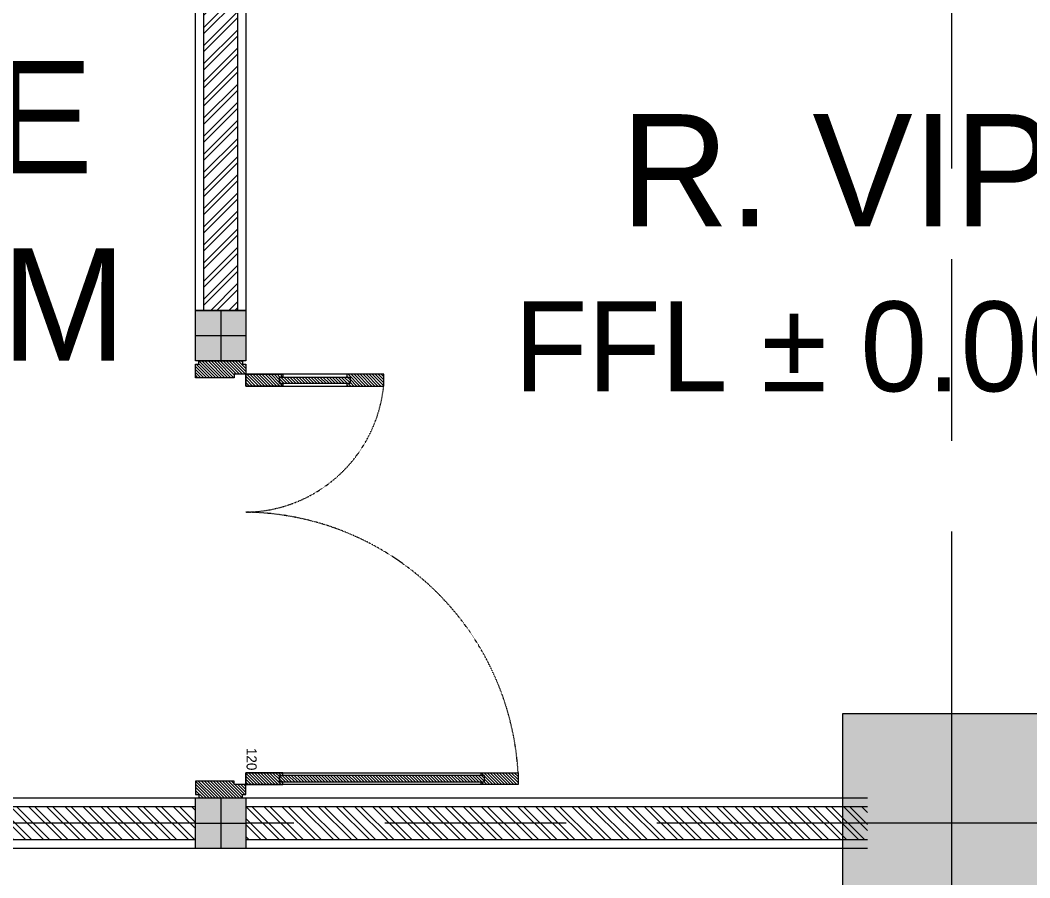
# Model space of a CAD drawing. Header units: millimetres. Extents: x -280308 to 6402717, y -14 to 2073074.
# Drawn here: x -1157 to 1847, y 737211 to 739762 of the extents above; entities that cross this region are included whole.
import ezdxf
from ezdxf.enums import TextEntityAlignment as Align

# ---------------------------------------------------------------- set-up
doc = ezdxf.new("R2010")
doc.units = ezdxf.units.MM
doc.linetypes.add('ACAD_ISO03W100', pattern=[30, 12, -18])
doc.linetypes.add('ACAD_ISO08W100', pattern=[36, 24, -3, 6, -3])
doc.layers.get('0').update_dxf_attribs({"lineweight": 0})
for name, color, linetype, lineweight in [('_Door & Window', 1, 'Continuous', 0), ('A-ALINE-1', 91, 'Continuous', 20), ('A-ALINE-3', 111, 'Continuous', 15), ('A-ALINE-6', 117, 'Continuous', 9), ('A-ANNOTATION', 144, 'Continuous', 0), ('A-Furn', 250, 'Continuous', 0), ('ARSIR', 251, 'Continuous', 0), ('Struktur', 80, 'Continuous', 20)]:
    doc.layers.add(name, color=color, linetype=linetype, lineweight=lineweight)
doc.layers.add('A-FILL-1', color=7, linetype='Continuous', lineweight=0, true_color=0x454545)
doc.layers.add('A-TEXT', color=254, linetype='Continuous')
doc.styles.add('Annotative', font='arial.ttf', dxfattribs={"height": 1.25})
doc.styles.add('CENTURY', font='GOTHIC.TTF')
doc.styles.get("Standard").update_dxf_attribs({"font": 'arial.ttf'})

# ---------------------------------------------------------------- blocks, each defined once
blk = doc.blocks.new('*U552')
at = {"layer": 'A-ANNOTATION', "linetype": 'ACAD_ISO08W100', "ltscale": 0.25}
blk.add_lwpolyline([(0, -5), (0, -90.5606)], dxfattribs=at)
at = {"layer": 'A-TEXT'}
blk.add_attdef('N', text='', height=0.9, dxfattribs=at).set_placement((0, 2.75), align=Align.MIDDLE_CENTER)
blk = doc.blocks.new('*U539')
at = {"layer": 'A-ANNOTATION', "linetype": 'ACAD_ISO08W100', "ltscale": 0.25}
blk.add_lwpolyline([(0, -7.6411), (0, -228.3482)], dxfattribs=at)
at = {"layer": 'A-TEXT'}
blk.add_attdef('N', text='', height=0.9, dxfattribs=at).set_placement((0, 2.75), align=Align.MIDDLE_CENTER)
blk = doc.blocks.new('A$Cf37525da')
at = {"color": 124, "xscale": -360.0000000000001, "yscale": 360.0000000000001, "zscale": 360.0000000000001}
for name, p, rotation in [('*U552', (-44750, -25932.8), 180), ('*U539', (4643.8, -19600), 270)]:
    blk.add_blockref(name, p, dxfattribs=dict(at, rotation=rotation))
blk = doc.blocks.new('A$Ccf87384a')
blk.add_wipeout([(-75, 75), (75, 75), (75, -75), (-75, -75)])
blk.add_wipeout([(-75, -75), (-75, 75), (75, 75), (75, -75)])
at = {"layer": 'A-FILL-1', "ltscale": 0.25}
h = blk.add_hatch(color=256, dxfattribs=at)
h.dxf.hatch_style = 1
h.paths.add_polyline_path([(-75, -75), (-75, 75), (75, 75), (75, -75)])
at = {"layer": 'A-ALINE-1'}
blk.add_lwpolyline([(-75, -75), (-75, 75), (75, 75), (75, -75)], close=True, dxfattribs=at)
at = {"layer": 'A-FILL-1', "ltscale": 0.25}
for p, q in [((0, 75), (0, -75)), ((-75, 0), (75, 0))]:
    blk.add_line(p, q, dxfattribs=at)
blk = doc.blocks.new('A$C6ab96ad6')
at = {"layer": 'A-Furn'}
h = blk.add_hatch(dxfattribs=at)
h.set_pattern_fill('ANSI31', color=256, scale=2, angle=540, style=0)
h.set_pattern_definition([(225, (-3598.3206, 30706.9954), (4.490128, -4.490128), [])])
h.paths.add_polyline_path([(10, 960), (10, 850), (2, 850), (2, 860), (-17, 860), (-17, 850), (-25, 850), (-25, 960)])
h = blk.add_hatch(dxfattribs=at)
h.set_pattern_fill('ANSI31', color=256, scale=2, angle=540, style=0)
h.set_pattern_definition([(225, (-3598.3206, 30816.9954), (4.490128, -4.490128), [])])
h.paths.add_polyline_path([(2, 860), (-17, 860), (-17, 250), (2, 250)])
h = blk.add_hatch(dxfattribs=at)
h.set_pattern_fill('ANSI31', color=256, scale=2, angle=540, style=0)
h.set_pattern_definition([(225, (-3198.3206, 30306.9954), (4.490128, -4.490128), [])])
h.paths.add_polyline_path([(-1210, 560), (-1210, 450), (-1202, 450), (-1202, 460), (-1183, 460), (-1183, 450), (-1175, 450), (-1175, 560)])
h = blk.add_hatch(dxfattribs=at)
h.set_pattern_fill('ANSI31', color=256, scale=2, angle=540, style=0)
h.set_pattern_definition([(225, (-3198.3206, 30816.9954), (4.490128, -4.490128), [])])
h.paths.add_polyline_path([(-1202, 460), (-1183, 460), (-1183, 250), (-1202, 250)])
h = blk.add_hatch(dxfattribs=at)
h.set_pattern_fill('ANSI31', color=256, scale=2, angle=540, style=0)
h.set_pattern_definition([(225, (-2593.7735, 30816.9954), (4.490128, -4.490128), [])])
h.paths.add_polyline_path([(-1210, 150), (-1210, 260), (-1202, 260), (-1202, 250), (-1183, 250), (-1183, 260), (-1175, 260), (-1175, 150)])
h = blk.add_hatch(dxfattribs=at)
h.set_pattern_fill('ANSI31', color=256, scale=2, angle=540, style=0)
h.set_pattern_definition([(225, (-2993.7735, 30816.9954), (4.490128, -4.490128), [])])
h.paths.add_polyline_path([(10, 150), (10, 260), (2, 260), (2, 250), (-17, 250), (-17, 260), (-25, 260), (-25, 150)])
h = blk.add_hatch(dxfattribs=at)
h.set_pattern_fill('ANSI31', color=256, scale=2, angle=540, style=0)
h.set_pattern_definition([(225, (-3898.3206, 30765.815), (4.490128, -4.490128), [])])
h.paths.add_polyline_path([(-1240, 0), (-1240, 10), (-1250, 10), (-1250, 140), (-1240, 140), (-1240, 150), (-1210, 150), (-1210, 115), (-1200, 115), (-1200, 0)])
h = blk.add_hatch(dxfattribs=at)
h.set_pattern_fill('ANSI31', color=256, scale=2, angle=540, style=0)
h.set_pattern_definition([(225, (-3598.3206, 30765.815), (4.490128, -4.490128), [])])
h.paths.add_polyline_path([(40, 0), (40, 10), (50, 10), (50, 140), (40, 140), (40, 150), (10, 150), (10, 115), (0, 115), (0, 0)])
at = {"layer": '_Door & Window'}
for points in [[(10, 960), (10, 850), (2, 850), (2, 860), (-17, 860), (-17, 850), (-25, 850), (-25, 960), (10, 960)], [(-1210, 560), (-1210, 450), (-1202, 450), (-1202, 460), (-1183, 460), (-1183, 450), (-1175, 450), (-1175, 560), (-1210, 560)], [(-1210, 150), (-1210, 260), (-1202, 260), (-1202, 250), (-1183, 250), (-1183, 260), (-1175, 260), (-1175, 150), (-1210, 150)], [(10, 150), (10, 260), (2, 260), (2, 250), (-17, 250), (-17, 260), (-25, 260), (-25, 150), (10, 150)], [(-1240, 0), (-1240, 10), (-1250, 10), (-1250, 140), (-1240, 140), (-1240, 150), (-1210, 150), (-1210, 115), (-1200, 115), (-1200, 0), (-1240, 0)], [(40, 0), (40, 10), (50, 10), (50, 140), (40, 140), (40, 150), (10, 150), (10, 115), (0, 115), (0, 0), (40, 0)]]:
    blk.add_lwpolyline(points, dxfattribs=at)
for points in [[(10, 150), (-25, 150), (-25, 960), (10, 960)], [(-1210, 150), (-1175, 150), (-1175, 560), (-1210, 560)]]:
    blk.add_lwpolyline(points, close=True, dxfattribs=at)
at = {"layer": '_Door & Window', "linetype": 'ACAD_ISO03W100', "ltscale": 0.02}
for centre, radius, start, end in [((22.2, 139.1), 822.2, 93.2889, 179.2425), ((-1218.1, 144.1), 418.1, 0.8095, 84.0847)]:
    blk.add_arc(centre, radius, start, end, dxfattribs=at)
at = {"layer": 'A-Furn'}
for points in [[(2, 860), (-17, 860), (-17, 250), (2, 250)], [(-1202, 460), (-1183, 460), (-1183, 250), (-1202, 250)]]:
    blk.add_lwpolyline(points, close=True, dxfattribs=at)
at = {"layer": 'Defpoints', "ltscale": 0.25, "insert": (-98.9, 182.1), "char_height": 30, "attachment_point": 1, "style": 'CENTURY'}
blk.add_mtext_dynamic_manual_height_columns('120', width=78.467, gutter_width=750, heights=[0], dxfattribs=at)
blk = doc.blocks.new('A$C7136d0a8')
at = {"layer": 'A-FILL-1', "ltscale": 0.25}
h = blk.add_hatch(dxfattribs=at)
h.set_pattern_fill('ANSI32', color=256, scale=4, angle=990)
h.set_pattern_definition([(315, (-210078.71, -96974.267), (26.9407684, 26.9407684), []), (315, (-210078.71, -96992.227), (26.9407684, 26.9407684), [])])
h.paths.add_polyline_path([(19317.2, -35007.6), (19317.2, -35107.6), (27817.2, -35107.6), (27817.2, -35007.6)])
at = {"layer": 'A-ALINE-3', "linetype": 'Continuous'}
blk.add_lwpolyline([(27817.2, -35107.6), (19317.2, -35107.6), (19317.2, -35007.6), (27817.2, -35007.6)], dxfattribs=at)
at = {"layer": 'A-ALINE-6'}
blk.add_lwpolyline([(27817.2, -35132.6), (19317.2, -35132.6), (19317.2, -34982.6), (27817.2, -34982.6)], dxfattribs=at)
at = {"ltscale": 0.25}
blk.add_blockref('A$Ccf87384a', (25892.2, -33607.6), dxfattribs=at)
at = {"layer": 'A-FILL-1', "ltscale": 0.25}
h = blk.add_hatch(dxfattribs=at)
h.set_pattern_fill('ANSI32', color=256, scale=4, angle=900)
h.set_pattern_definition([(225, (130520.378, -66361.886), (26.940768, -26.940768), []), (225, (130502.417, -66361.886), (26.940768, -26.940768), [])])
h.paths.add_polyline_path([(25842.2, -33532.6), (25842.2, -31557.6), (25942.2, -31557.6), (25942.2, -33532.6)])
at = {"layer": 'A-ALINE-3', "linetype": 'Continuous'}
blk.add_lwpolyline([(25842.2, -33532.6), (25842.2, -31557.6), (25942.2, -31557.6), (25942.2, -33532.6)], close=True, dxfattribs=at)
at = {"layer": 'A-ALINE-6'}
blk.add_lwpolyline([(25817.2, -33532.6), (25817.2, -31557.6), (25967.2, -31557.6), (25967.2, -33532.6)], close=True, dxfattribs=at)
at = {"ltscale": 0.25}
blk.add_blockref('A$Ccf87384a', (25892.2, -35057.6), dxfattribs=at)
at = {"ltscale": 0.25, "rotation": 270}
blk.add_blockref('A$C6ab96ad6', (25817.2, -34932.6), dxfattribs=at)
blk = doc.blocks.new('A$Cbf319c8c')
at = {"layer": 'ARSIR', "linetype": 'ByBlock', "lineweight": -2, "ltscale": 0.25}
h = blk.add_hatch(color=256, dxfattribs=at)
h.dxf.hatch_style = 1
h.paths.add_polyline_path([(30150, 3800), (30550, 3800), (30550, 4400), (30150, 4400)])
h.paths.add_polyline_path([(30100, 1900), (30600, 1900), (30600, 2400), (30100, 2400)])
h.paths.add_polyline_path([(44850, 1900), (45350, 1900), (45350, 2400), (44850, 2400)])
h.paths.add_polyline_path([(39100, 1900), (39600, 1900), (39600, 2400), (39100, 2400)])
h.paths.add_polyline_path([(53775, 20275), (54425, 20275), (54425, 19625), (53775, 19625)])
h.paths.add_polyline_path([(53775, 25), (54425, 25), (54425, 675), (53775, 675)])
h.paths.add_polyline_path([(49775, 20275), (50425, 20275), (50425, 19625), (49775, 19625)])
h.paths.add_polyline_path([(49775, 25), (50425, 25), (50425, 675), (49775, 675)])
h.paths.add_polyline_path([(44775, 20275), (45425, 20275), (45425, 19625), (44775, 19625)])
h.paths.add_polyline_path([(44775, 25), (45425, 25), (45425, 675), (44775, 675)])
h.paths.add_polyline_path([(39025, 20275), (39675, 20275), (39675, 19625), (39025, 19625)])
h.paths.add_polyline_path([(39025, 25), (39675, 25), (39675, 675), (39025, 675)])
h.paths.add_polyline_path([(33025, 20275), (33675, 20275), (33675, 19625), (33025, 19625)])
h.paths.add_polyline_path([(33025, 25), (33675, 25), (33675, 675), (33025, 675)])
h.paths.add_polyline_path([(27025, 20275), (27675, 20275), (27675, 19625), (27025, 19625)])
h.paths.add_polyline_path([(27025, 25), (27675, 25), (27675, 675), (27025, 675)])
h.paths.add_polyline_path([(21025, 20275), (21675, 20275), (21675, 19625), (21025, 19625)])
h.paths.add_polyline_path([(21025, 25), (21675, 25), (21675, 675), (21025, 675)])
h.paths.add_polyline_path([(15025, 20275), (15675, 20275), (15675, 19625), (15025, 19625)])
h.paths.add_polyline_path([(15025, 25), (15675, 25), (15675, 675), (15025, 675)])
h.paths.add_polyline_path([(27150, 3950), (27550, 3950), (27550, 4450), (27150, 4450)])
h.paths.add_polyline_path([(4025, 19625), (4675, 19625), (4675, 20275), (4025, 20275)])
h.paths.add_polyline_path([(9025, 19625), (9675, 19625), (9675, 20275), (9025, 20275)])
h.paths.add_polyline_path([(0, 19600), (700, 19600), (700, 20300), (0, 20300)])
h.paths.add_polyline_path([(4025, 25), (4675, 25), (4675, 675), (4025, 675)])
h.paths.add_polyline_path([(9025, 25), (9675, 25), (9675, 675), (9025, 675)])
h.paths.add_polyline_path([(0, 0), (700, 0), (700, 700), (0, 700)])
h.paths.add_polyline_path([(4025, 5925), (4675, 5925), (4675, 6575), (4025, 6575)])
h.paths.add_polyline_path([(9025, 5925), (9675, 5925), (9675, 6575), (9025, 6575)])
h.paths.add_polyline_path([(53750, 13700), (54450, 13700), (54450, 14400), (53750, 14400)])
h.paths.add_polyline_path([(53750, 5900), (54450, 5900), (54450, 6600), (53750, 6600)])
h.paths.add_polyline_path([(49750, 13700), (50450, 13700), (50450, 14400), (49750, 14400)])
h.paths.add_polyline_path([(49750, 5900), (50450, 5900), (50450, 6600), (49750, 6600)])
h.paths.add_polyline_path([(44750, 13700), (45450, 13700), (45450, 14400), (44750, 14400)])
h.paths.add_polyline_path([(44750, 5900), (45450, 5900), (45450, 6600), (44750, 6600)])
h.paths.add_polyline_path([(39000, 13700), (39700, 13700), (39700, 14400), (39000, 14400)])
h.paths.add_polyline_path([(39000, 5900), (39700, 5900), (39700, 6600), (39000, 6600)])
h.paths.add_polyline_path([(33000, 13700), (33700, 13700), (33700, 14400), (33000, 14400)])
h.paths.add_polyline_path([(33000, 5900), (33700, 5900), (33700, 6600), (33000, 6600)])
h.paths.add_polyline_path([(27000, 13700), (27700, 13700), (27700, 14400), (27000, 14400)])
h.paths.add_polyline_path([(27000, 5900), (27700, 5900), (27700, 6600), (27000, 6600)])
h.paths.add_polyline_path([(21000, 13700), (21700, 13700), (21700, 14400), (21000, 14400)])
h.paths.add_polyline_path([(21000, 5900), (21700, 5900), (21700, 6600), (21000, 6600)])
h.paths.add_polyline_path([(4000, 13700), (4700, 13700), (4700, 14400), (4000, 14400)])
h.paths.add_polyline_path([(0, 13700), (700, 13700), (700, 14400), (0, 14400)])
h.paths.add_polyline_path([(0, 5900), (700, 5900), (700, 6600), (0, 6600)])
h.paths.add_polyline_path([(9000, 13700), (9700, 13700), (9700, 14400), (9000, 14400)])
h.paths.add_polyline_path([(15000, 13700), (15700, 13700), (15700, 14400), (15000, 14400)])
h.paths.add_polyline_path([(15000, 5900), (15700, 5900), (15700, 6600), (15000, 6600)])
at = {"layer": 'Struktur', "color": 0, "linetype": 'ByBlock', "lineweight": -2, "ltscale": 0.25}
blk.add_lwpolyline([(9025, 25), (9675, 25), (9675, 675), (9025, 675)], close=True, dxfattribs=at)

msp = doc.modelspace()

# ---------------------------------------------------------------- block references
at = {"ltscale": 0.25}
msp.add_blockref('A$Cf37525da', (46364.4, 756973.7), dxfattribs=at)

# ---------------------------------------------------------------- texts
at = {"layer": 'A-TEXT', "ltscale": 0.25, "char_height": 267.3, "attachment_point": 1, "style": 'Annotative'}
for s, insert in [('\\pxqc;{\\fCentury Gothic|b0|i0|c0|p34;\\H1.25x;ANTE\\PROOM}', (-4202.2, 739640.5)), ('\\pxqc;{\\fCentury Gothic|b0|i0|c0|p34;\\H1.25x;R. VIP\\P\\H0.8x;FFL %%P 0.000}', (-1391.4, 739482.5))]:
    msp.add_mtext_dynamic_manual_height_columns(s, width=5332.382, gutter_width=1670.6, heights=[0], dxfattribs=dict(at, insert=insert))

# ---------------------------------------------------------------- next in the draw order: block references
at = {"ltscale": 0.25}
msp.add_blockref('A$C7136d0a8', (-26452.8, 772431.3), dxfattribs=at)

# ---------------------------------------------------------------- next in the draw order: block references
msp.add_blockref('A$Cbf319c8c', (-7735.6, 737023.7), dxfattribs=at)

doc.saveas('drawing.dxf')
